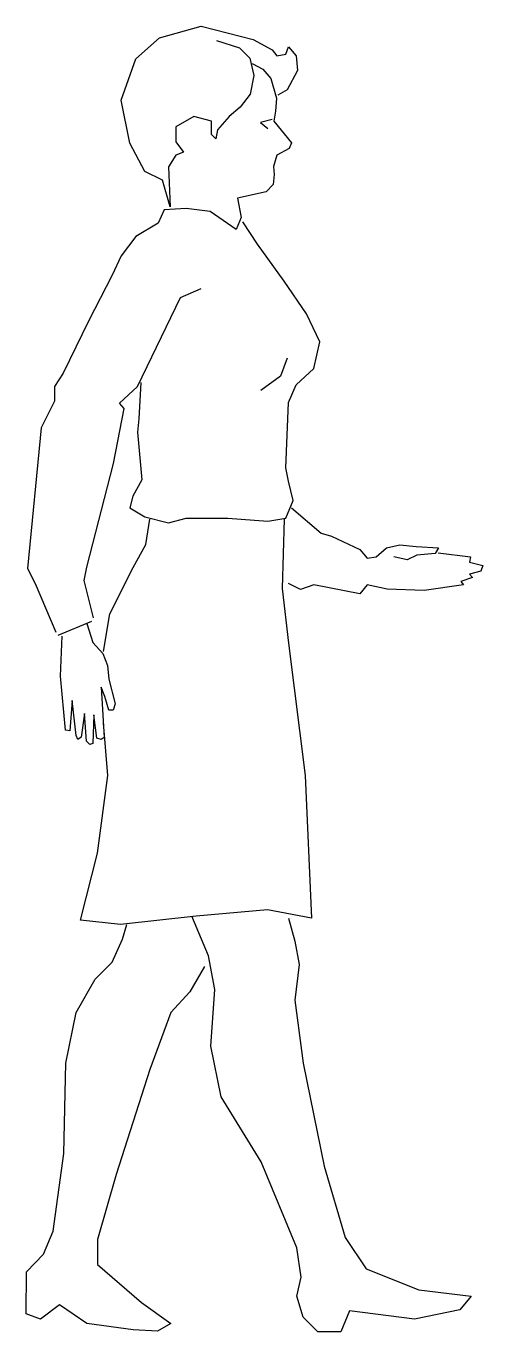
# Model space of a CAD drawing. Header units: millimetres. Extents: x -1580.41 to -1579.84, y 1842.75 to 1844.39.
import ezdxf

# ---------------------------------------------------------------- set-up
doc = ezdxf.new("R2010")
doc.units = ezdxf.units.MM
doc.header["$LTSCALE"] = 10
doc.layers.add('Humanos', color=2, linetype='Continuous')

msp = doc.modelspace()

# ---------------------------------------------------------------- linework, layer by layer
at = {"layer": 'Humanos'}
for p, q in [((-1580.1031, 1844.2762), (-1580.118, 1844.2725)), ((-1580.118, 1844.2725), (-1580.1087, 1844.265)), ((-1580.3309, 1843.6437), (-1580.3736, 1843.6259))]:
    msp.add_line(p, q, dxfattribs=at)
for points in [[(-1580.232, 1844.166), (-1580.2414, 1844.1996), (-1580.2638, 1844.2108), (-1580.2825, 1844.2463), (-1580.2937, 1844.3005), (-1580.275, 1844.3528), (-1580.2451, 1844.3789), (-1580.1928, 1844.3939), (-1580.1274, 1844.377), (-1580.1031, 1844.364), (-1580.0974, 1844.3565), (-1580.0862, 1844.3584), (-1580.0825, 1844.3677), (-1580.0731, 1844.3565), (-1580.0713, 1844.3378), (-1580.0844, 1844.3135), (-1580.0962, 1844.3068)], [(-1580.1734, 1844.3756), (-1580.1443, 1844.3665), (-1580.1314, 1844.3535), (-1580.1264, 1844.3315), (-1580.1308, 1844.3081)], [(-1580.1284, 1844.3469), (-1580.1152, 1844.3397), (-1580.1051, 1844.3277), (-1580.0977, 1844.3031), (-1580.0991, 1844.2868), (-1580.1012, 1844.2743), (-1580.079, 1844.2467), (-1580.0818, 1844.2397), (-1580.0974, 1844.2314), (-1580.1014, 1844.2169), (-1580.1007, 1844.207), (-1580.1021, 1844.1944), (-1580.111, 1844.1852), (-1580.1468, 1844.1772), (-1580.1423, 1844.1529), (-1580.1486, 1844.1378), (-1580.1816, 1844.1604), (-1580.2115, 1844.1641), (-1580.2395, 1844.1623), (-1580.247, 1844.1455), (-1580.275, 1844.1287), (-1580.2937, 1844.1044), (-1580.3049, 1844.0801), (-1580.3348, 1844.0222), (-1580.3666, 1843.9568), (-1580.3778, 1843.94), (-1580.3778, 1843.9214), (-1580.3946, 1843.8877), (-1580.4115, 1843.7103), (-1580.4021, 1843.6916), (-1580.3758, 1843.6301)], [(-1580.1308, 1844.3081), (-1580.1435, 1844.2918), (-1580.1573, 1844.2799), (-1580.1722, 1844.2631), (-1580.1741, 1844.2519), (-1580.1797, 1844.2575), (-1580.1797, 1844.2743), (-1580.2021, 1844.2799), (-1580.2245, 1844.2669), (-1580.2245, 1844.2482), (-1580.2152, 1844.2351), (-1580.2245, 1844.2314), (-1580.2339, 1844.2164), (-1580.232, 1844.166)], [(-1580.2686, 1843.9449), (-1580.2713, 1843.8989), (-1580.2731, 1843.8821), (-1580.2675, 1843.8224), (-1580.2788, 1843.8018), (-1580.2825, 1843.7869), (-1580.2638, 1843.7757), (-1580.2339, 1843.7682), (-1580.2115, 1843.7738), (-1580.1591, 1843.7738), (-1580.1087, 1843.7701), (-1580.0862, 1843.7738), (-1580.0769, 1843.7962), (-1580.0825, 1843.8205), (-1580.0862, 1843.8373), (-1580.0825, 1843.9195), (-1580.0731, 1843.9419), (-1580.0507, 1843.9624), (-1580.0432, 1843.9961), (-1580.0601, 1844.0315), (-1580.0881, 1844.0726), (-1580.1217, 1844.1193), (-1580.1404, 1844.1473)], [(-1580.3284, 1843.6484), (-1580.3404, 1843.6954), (-1580.3367, 1843.7122), (-1580.3031, 1843.8429), (-1580.29, 1843.912), (-1580.2955, 1843.9188), (-1580.2731, 1843.94), (-1580.2189, 1844.0521), (-1580.1928, 1844.0633)], [(-1580.0842, 1843.9755), (-1580.0927, 1843.9528), (-1580.1174, 1843.9348)], [(-1580.0788, 1843.7869), (-1580.0414, 1843.7551), (-1580.0283, 1843.7514), (-1579.9928, 1843.7346), (-1579.9834, 1843.7234), (-1579.9722, 1843.7253), (-1579.9591, 1843.7365), (-1579.9423, 1843.7402), (-1579.9217, 1843.7383), (-1579.8937, 1843.7365), (-1579.8979, 1843.7295), (-1579.9209, 1843.7271), (-1579.933, 1843.7215), (-1579.9498, 1843.7253)], [(-1580.088, 1843.7726), (-1580.0906, 1843.6853), (-1580.0827, 1843.6165), (-1580.0615, 1843.4498), (-1580.0535, 1843.2699), (-1580.1092, 1843.2805), (-1580.1992, 1843.2726), (-1580.2945, 1843.262), (-1580.3448, 1843.2673), (-1580.3236, 1843.3519), (-1580.3104, 1843.4498), (-1580.3157, 1843.516)], [(-1580.3157, 1843.6059), (-1580.3078, 1843.6535), (-1580.2786, 1843.7118), (-1580.2627, 1843.7409), (-1580.2574, 1843.7726)], [(-1579.894, 1843.7304), (-1579.8534, 1843.7252), (-1579.8547, 1843.7184), (-1579.8376, 1843.7141), (-1579.8402, 1843.7072), (-1579.8547, 1843.7034), (-1579.8507, 1843.6991), (-1579.8653, 1843.6941), (-1579.8619, 1843.6899), (-1579.9115, 1843.6828), (-1579.9582, 1843.6846), (-1579.9834, 1843.6898), (-1579.9928, 1843.6786), (-1580.0507, 1843.6898), (-1580.0675, 1843.6842), (-1580.0825, 1843.6916)], [(-1580.3367, 1843.6411), (-1580.3295, 1843.6173), (-1580.3165, 1843.6036), (-1580.3107, 1843.5884), (-1580.3092, 1843.5711), (-1580.3013, 1843.54), (-1580.3035, 1843.5321), (-1580.3092, 1843.5321), (-1580.3143, 1843.5494), (-1580.3186, 1843.561), (-1580.315, 1843.4974), (-1580.3186, 1843.4952), (-1580.3244, 1843.4967), (-1580.328, 1843.5263), (-1580.3295, 1843.4902), (-1580.3331, 1843.4887), (-1580.3374, 1843.4931), (-1580.3396, 1843.5277), (-1580.3439, 1843.4981), (-1580.3483, 1843.4952), (-1580.3504, 1843.5003), (-1580.3555, 1843.5443), (-1580.3584, 1843.5061), (-1580.3638, 1843.507), (-1580.37, 1843.5747), (-1580.3678, 1843.6252)], [(-1580.0827, 1843.2699), (-1580.0747, 1843.2408), (-1580.0694, 1843.2117), (-1580.0747, 1843.1667), (-1580.0641, 1843.0874), (-1580.0377, 1842.9577), (-1580.0112, 1842.8678), (-1579.9847, 1842.8281), (-1579.9185, 1842.8016), (-1579.8523, 1842.7937), (-1579.8665, 1842.7765), (-1579.9238, 1842.7646), (-1580.0059, 1842.7752), (-1580.0165, 1842.7487), (-1580.0456, 1842.7487), (-1580.0641, 1842.7672), (-1580.0721, 1842.7937), (-1580.0668, 1842.8175), (-1580.0721, 1842.8545), (-1580.1171, 1842.963), (-1580.1674, 1843.045), (-1580.1807, 1843.1085), (-1580.1754, 1843.18), (-1580.1833, 1843.2223), (-1580.2045, 1843.2726)], [(-1580.1886, 1843.2091), (-1580.2071, 1843.1773), (-1580.231, 1843.1509), (-1580.2574, 1843.0794), (-1580.2998, 1842.9471), (-1580.3236, 1842.8651), (-1580.3236, 1842.8334), (-1580.268, 1842.7858), (-1580.231, 1842.7593), (-1580.2478, 1842.7497), (-1580.2786, 1842.7514), (-1580.3369, 1842.7593), (-1580.3713, 1842.783), (-1580.3951, 1842.7646), (-1580.4134, 1842.7714), (-1580.413, 1842.8242), (-1580.3916, 1842.8468), (-1580.3793, 1842.8757), (-1580.366, 1842.9736), (-1580.3634, 1843.0874), (-1580.3501, 1843.1509), (-1580.3263, 1843.1932), (-1580.3051, 1843.2144), (-1580.2919, 1843.2435), (-1580.2866, 1843.262)]]:
    msp.add_lwpolyline(points, dxfattribs=at)

doc.saveas('drawing.dxf')
